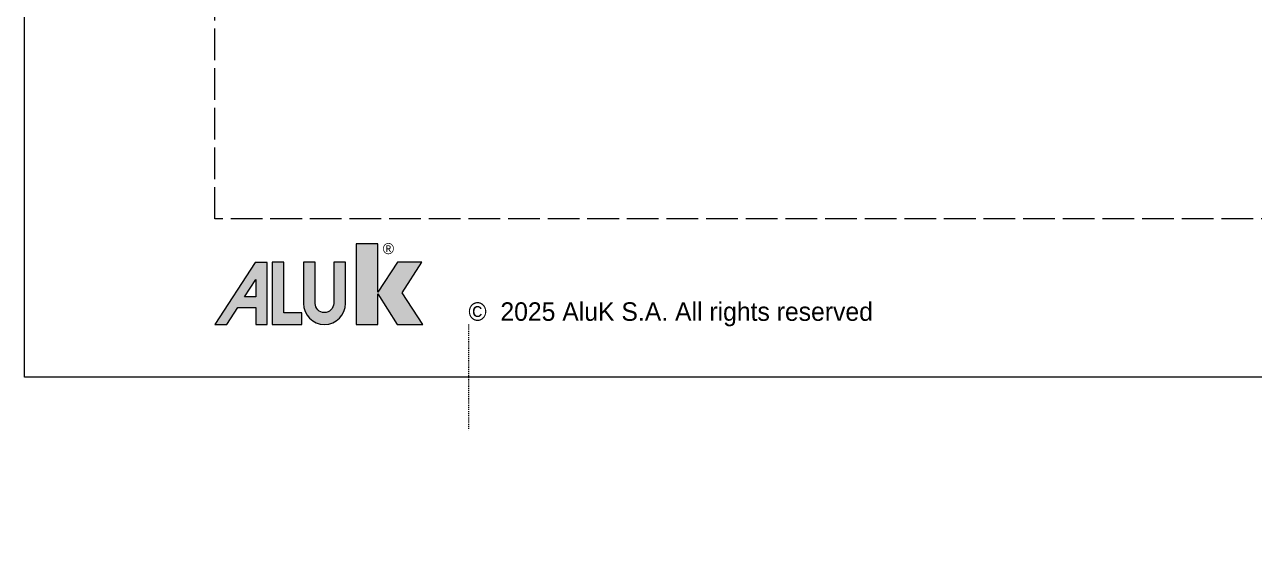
# Model space of a CAD drawing. Header units: millimetres. Extents: x -576 to 4430, y -1196 to 2690.
# Drawn here: x 0 to 116.4, y -803.3 to -752.6 of the extents above; entities that cross this region are included whole.
import ezdxf

# ---------------------------------------------------------------- set-up
doc = ezdxf.new("R2010")
doc.units = ezdxf.units.MM
doc.header["$LTSCALE"] = 0.25
doc.header["$MEASUREMENT"] = 0
doc.linetypes.add('ACAD_ISO02W100', pattern=[15, 12, -3])
doc.linetypes.add('DOT2', pattern=[0.125, 0, -0.125])
doc.layers.get('0').update_dxf_attribs({"lineweight": 5})
doc.layers.add('01_ALUK Logo', color=7, linetype='Continuous')
doc.layers.add('01_Fill Plastic', color=253, linetype='Continuous', lineweight=0)
doc.layers.add('01_Text', color=40, linetype='Continuous', lineweight=25)
doc.layers.add('02_Block Frame', color=7, linetype='Continuous', lineweight=5, true_color=0xe2001a, plot=False)
doc.layers.add('02_Layout Grid', color=252, linetype='DOT2', lineweight=5, plot=False, transparency=0.5)
doc.styles.add('Aluk Text', font='GOTHIC.TTF')
doc.styles.get("Standard").update_dxf_attribs({"font": 'arial.ttf'})

# ---------------------------------------------------------------- blocks, each defined once
blk = doc.blocks.new('A$C14581')
at = {"layer": '01_Text', "insert": (0, -0.19), "char_height": 2, "attachment_point": 7, "style": 'Aluk Text'}
blk.add_mtext_dynamic_manual_height_columns('{\\fPoppins|b0|i0|c0|p2;\\H0.875x;©  2025 AluK S.A. All rights reserved}', width=51.3351, gutter_width=204.25, heights=[0], dxfattribs=at)
blk = doc.blocks.new('AluK Logo')
at = {"layer": '01_ALUK Logo', "true_color": 0xe2001a}
h = blk.add_hatch(color=242, dxfattribs=at)
h.dxf.hatch_style = 1
h.paths.add_polyline_path([(18.02, 3.04), (19.92, 5.98), (17.56, 5.98), (15.66, 3.11), (15.66, 7.76), (13.58, 7.76), (13.58, 0), (15.66, 0), (15.66, 2.93), (17.53, 0), (20, 0)])
at = {"layer": '01_ALUK Logo', "true_color": 0x323338}
h = blk.add_hatch(color=250, dxfattribs=at)
h.dxf.hatch_style = 1
h.paths.add_polyline_path([(3.94, 0), (5.02, 0), (5.02, 5.96), (3.87, 5.96), (0, 0), (1.15, 0), (2.2, 1.63), (3.94, 1.63)])
h.paths.add_polyline_path([(3.95, 2.64), (2.86, 2.64), (3.95, 4.31)], flags=16)
h = blk.add_hatch(color=250, dxfattribs=at)
h.dxf.hatch_style = 1
h.paths.add_polyline_path([(6.62, 1.12), (6.62, 5.97), (5.53, 5.97), (5.53, 0), (8.38, 0), (8.38, 1.12)])
h = blk.add_hatch(color=250, dxfattribs=at)
h.dxf.hatch_style = 1
h.paths.add_polyline_path([(12.57, 5.97), (11.43, 5.97), (11.43, 2.02, -1), (9.65, 2.02), (9.65, 5.97), (8.52, 5.97), (8.52, 2.02, 0.999791), (12.57, 2.02)])
at = {"layer": '01_ALUK Logo', "color": 242, "lineweight": 0, "true_color": 0xe2001a}
blk.add_lwpolyline([(17.53, 0), (20, 0), (18.02, 3.04), (19.92, 5.98), (17.56, 5.98), (15.66, 3.11), (15.66, 7.76), (13.58, 7.76), (13.58, 0), (15.66, 0), (15.66, 2.93)], close=True, dxfattribs=at)
at = {"layer": '01_ALUK Logo', "color": 250, "lineweight": 0, "true_color": 0x323338}
for points in [[(2.2, 1.63), (3.94, 1.63), (3.94, 0), (5.02, 0), (5.02, 5.96), (3.87, 5.96), (0, 0), (1.15, 0)], [(8.38, 0), (8.38, 1.12), (6.62, 1.12), (6.62, 5.97), (5.53, 5.97), (5.53, 0)], [(2.86, 2.64), (3.95, 4.31), (3.95, 2.64)]]:
    blk.add_lwpolyline(points, close=True, dxfattribs=at)
blk.add_lwpolyline([(9.65, 2.02), (9.65, 5.97), (8.52, 5.97), (8.52, 2.02, 1), (12.57, 2.02), (12.57, 5.97), (11.43, 5.97), (11.43, 2.02, -1)], format="xyb", close=True, dxfattribs=at)
at = {"layer": '01_ALUK Logo', "color": 242, "lineweight": 0, "true_color": 0xe2001a, "insert": (16.69, 7.28), "char_height": 1.06, "attachment_point": 5}
blk.add_mtext_dynamic_manual_height_columns('®', width=0.2845, gutter_width=0.756, heights=[0], dxfattribs=at)
blk = doc.blocks.new('PAGE dispari')
at = {"layer": '02_Block Frame'}
blk.add_lwpolyline([(0, 0), (0, 297), (210, 297), (210, 0)], close=True, dxfattribs=at)
at = {"layer": '02_Block Frame', "linetype": 'ACAD_ISO02W100'}
blk.add_lwpolyline([(18, 15), (18, 282), (195, 282), (195, 15)], close=True, dxfattribs=at)
at = {"layer": '02_Layout Grid', "color": 6, "ltscale": 0.25}
blk.add_line((42, 5), (42, -5), dxfattribs=at)
at = {"layer": '01_ALUK Logo', "xscale": 0.9841678626162992, "yscale": 0.9841678626162992, "zscale": 0.9841678626162992}
blk.add_blockref('AluK Logo', (18, 5), dxfattribs=at)
at = {"layer": '01_Text'}
blk.add_blockref('A$C14581', (42, 5), dxfattribs=at)

msp = doc.modelspace()

# ---------------------------------------------------------------- hatches: boundary and pattern name
at = {"layer": '01_Fill Plastic', "ltscale": 0.25}
h = msp.add_hatch(color=256, dxfattribs=at)
h.dxf.hatch_style = 1
h.paths.add_polyline_path([(137.369, -669.7, -0.2431825), (138.423, -671.74), (138.423, -672.74, -0.4142136), (137.923, -673.24), (135.223, -673.24, 0.4142136), (134.723, -673.74), (134.723, -676.14, -0.4142136), (133.723, -677.14), (131.115, -677.14, -0.1705526), (130.803, -677.03, 0.3091465), (127.78, -676.799), (127.683, -676.856, -0.4142136), (127.273, -676.746), (127.073, -676.399, -0.4142136), (127.183, -675.99), (127.28, -675.933, -0.2889915), (131.209, -676.087, 0.1515722), (131.379, -676.14), (133.023, -676.14, 0.4142136), (133.323, -675.84), (133.323, -671.64, 0.4142136), (132.823, -671.14), (99.423, -671.14, -0.4142136), (98.923, -670.64), (98.923, -669.54, -0.4142136), (99.623, -668.84, -0.4142136), (99.923, -669.14), (99.923, -669.64, 0.4142136), (100.223, -669.94), (100.396, -669.94, 0.2679492), (101.262, -669.44), (102.256, -667.717, 0.1316525), (102.323, -667.467), (102.323, -667.212, 0.1316525), (102.256, -666.962), (101.262, -665.24, 0.2679492), (100.396, -664.74), (100.223, -664.74, 0.4142136), (99.923, -665.04), (99.923, -665.54, -0.4142136), (99.623, -665.84, -0.4142136), (98.923, -665.14), (98.923, -664.024, 0.3394543), (98.552, -663.541), (95.623, -662.756), (95.623, -660.76, -0.050353), (95.823, -660.74), (104.523, -660.74, -0.4142136), (105.023, -661.24), (105.023, -661.54, 0.4142136), (105.223, -661.74), (105.673, -661.74, -0.414233), (105.923, -661.99), (105.923, -662.393, -0.4102981), (105.673, -662.64), (105.223, -662.64, 0.4142136), (105.023, -662.84), (105.023, -663.832, 0.1989124), (105.169, -664.186), (107.835, -666.852, 0.1989124), (108.047, -666.94), (109.373, -666.94), (109.673, -667.24), (109.973, -666.94), (111.299, -666.94, 0.1989124), (111.511, -666.852), (114.176, -664.186, 0.1989124), (114.323, -663.832), (114.323, -662.84, 0.4142136), (114.123, -662.64), (113.673, -662.64, -0.4217321), (113.423, -662.383), (113.423, -661.984, -0.4071449), (113.673, -661.74), (114.123, -661.74, 0.4142136), (114.323, -661.54), (114.323, -661.24, -0.4142136), (114.823, -660.74), (115.023, -660.74), (132.323, -660.74, -0.4142136), (132.623, -661.04), (132.623, -661.44, -0.4142136), (132.323, -661.74), (131.423, -661.74, 0.4142136), (131.123, -662.04), (131.123, -662.94, 0.4142136), (131.423, -663.24), (138.323, -663.24, 0.4142136), (138.623, -662.94), (138.623, -662.04, 0.4142136), (138.323, -661.74), (137.423, -661.74, -0.4142136), (137.123, -661.44), (137.123, -661.04, -0.4142136), (137.423, -660.74), (139.623, -660.74, -0.4142136), (140.123, -661.24), (140.123, -667.24, -0.4142136), (139.623, -667.74), (138.577, -667.74, -0.3342235), (138.097, -667.378, -0.0514253), (137.843, -665.965, 1), (135.848, -666.115, 0.0580295), (136.243, -668.159, 0.1632473)])
h.paths.add_polyline_path([(107.053, -668.615), (105.462, -667.024, 0.4931454), (104.675, -667.127), (103.658, -668.89, 0.5773503), (104.091, -669.64), (106.629, -669.64, 0.6681786)], flags=16)
h.paths.add_polyline_path([(112.717, -669.64), (122.823, -669.64, 0.4142136), (123.323, -669.14), (123.323, -663.04, 0.4142136), (122.823, -662.54), (116.623, -662.54, 0.4142136), (116.123, -663.04), (116.123, -664.578, -0.1989124), (115.976, -664.932), (112.293, -668.615, 0.6681786)], flags=16)
h.paths.add_polyline_path([(103.723, -664.037), (103.723, -662.34, 0.4142136), (103.423, -662.04), (100.423, -662.04, 0.4142136), (100.123, -662.34), (100.123, -662.541, 0.3394543), (100.345, -662.83), (102.043, -663.285, -0.1989124), (102.346, -663.518), (102.79, -664.287, 0.767327)], flags=16)
h.paths.add_polyline_path([(124.523, -669.14, 0.4142136), (125.023, -669.64), (133.423, -669.64, 0.4142136), (133.923, -669.14), (133.923, -665.24, 0.4142136), (133.423, -664.74), (130.123, -664.74, -0.4142136), (129.623, -664.24), (129.623, -663.04, 0.4142136), (129.123, -662.54), (125.023, -662.54, 0.4142136), (124.523, -663.04)], flags=16)
h.paths.add_polyline_path([(105.36, -647.112), (105.36, -653.184), (99.963, -653.184), (99.963, -647.112)], flags=9)
h.paths.add_polyline_path([(175.828, -694.578), (175.828, -699.686), (170.431, -699.686), (170.431, -694.578)], flags=9)
h.paths.add_polyline_path([(175.891, -656.756), (175.891, -659.935), (170.494, -659.935), (170.494, -656.756)], flags=9)
h.paths.add_polyline_path([(175.874, -622.332), (175.874, -627.44), (170.477, -627.44), (170.477, -622.332)], flags=9)
h.paths.add_polyline_path([(163.07, -771.477), (166.008, -771.477), (166.008, -776.873), (163.07, -776.873)], flags=9)
h.paths.add_polyline_path([(142.68, -771.477), (145.617, -771.477), (145.617, -776.873), (142.68, -776.873)], flags=9)
h.paths.add_polyline_path([(12.37, -790.604), (44.247, -790.604), (44.247, -803.343), (12.37, -803.343)], flags=9)

# ---------------------------------------------------------------- block references
msp.add_blockref('PAGE dispari', (0, -786))

doc.saveas('drawing.dxf')
